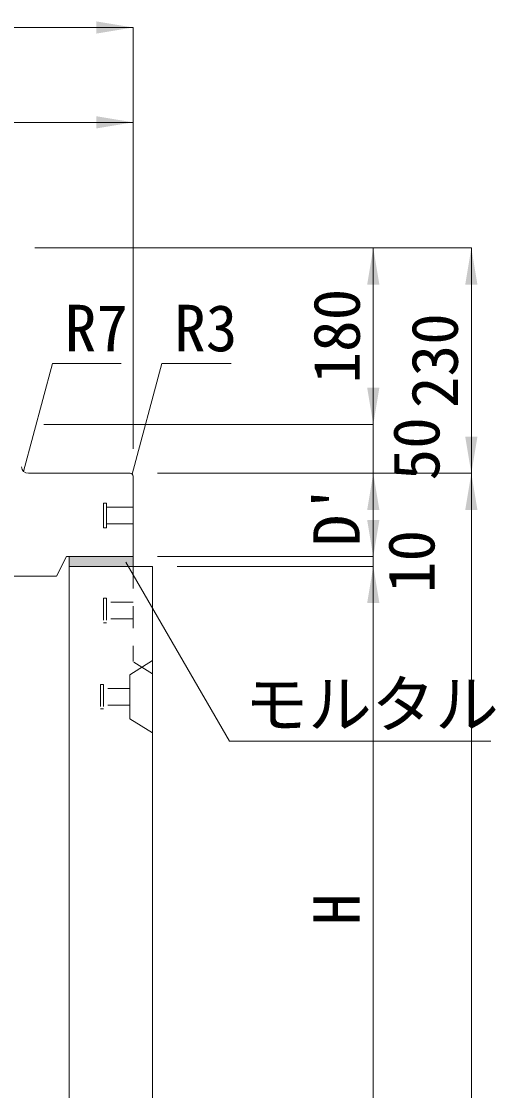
# Model space of a CAD drawing. Units: millimetres at full size. Extents: x -36174 to -11409, y 24892 to 47415.
# Drawn here: x -30804 to -30320, y 34834 to 35926 of the extents above; entities that cross this region are included whole.
import ezdxf
from ezdxf.enums import TextEntityAlignment as Align

# ---------------------------------------------------------------- set-up
doc = ezdxf.new("R2010")
doc.units = ezdxf.units.MM
doc.header["$LTSCALE"] = 30
doc.linetypes.add('USER1', pattern=[1.35, 0.75, -0.6])
doc.linetypes.add('USER2', pattern=[2, 1, -1])
for name, color, linetype, lineweight in [('寸法線', 7, 'Continuous', 9), ('本体', 2, 'Continuous', 20), ('ｲﾝｻｰﾄ', 3, 'USER1', 9)]:
    doc.layers.add(name, color=color, linetype=linetype, lineweight=lineweight)
doc.layers.add('ﾊｯﾁﾝｸﾞ', color=8, linetype='Continuous')
doc.styles.add('ＭＳ ゴシック', font='')
doc.styles.get('ＭＳ ゴシック').set_extended_font_data('MS Gothic')

# ---------------------------------------------------------------- blocks, each defined once
blk = doc.blocks.new('filled_arrow')
at = {"color": 0, "linetype": 'Continuous', "lineweight": -2}
blk.add_solid([(7.5, 1.25), (0, 0), (7.5, -1.25)], dxfattribs=at)

msp = doc.modelspace()

# ---------------------------------------------------------------- hatches: boundary and pattern name
at = {"layer": 'ﾊｯﾁﾝｸﾞ'}
msp.add_hatch(color=256, dxfattribs=at).paths.add_polyline_path([(-30755.17, 35379.26), (-30755.17, 35369.26), (-30690.17, 35369.26), (-30690.17, 35379.26)])

# ---------------------------------------------------------------- linework, layer by layer
at = {"layer": '寸法線'}
for p, q in [((-30690.17, 35919.26), (-31120.17, 35919.26)), ((-30690.17, 35489.26), (-30690.17, 35919.26)), ((-30690.17, 35822.48), (-31001.83, 35822.48)), ((-30690.17, 35489.26), (-30690.17, 35822.48)), ((-30790.17, 35694.26), (-30345.17, 35694.26)), ((-30790.17, 35694.26), (-30445.17, 35694.26)), ((-30445.17, 35514.26), (-30445.17, 35694.26)), ((-30345.17, 35694.26), (-30345.17, 35464.26)), ((-30445.17, 35389.26), (-30445.17, 35589.26)), ((-30781.17, 35514.26), (-30445.17, 35514.26)), ((-30781.17, 35514.26), (-30445.17, 35514.26)), ((-30665.17, 35464.26), (-30345.17, 35464.26)), ((-30665.17, 35464.26), (-30445.17, 35464.26)), ((-30665.17, 35464.26), (-30345.17, 35464.26)), ((-30665.17, 35464.26), (-30445.17, 35464.26)), ((-30445.17, 35464.26), (-30445.17, 35379.26)), ((-30345.17, 33919.26), (-30345.17, 35464.26)), ((-30445.17, 35294.26), (-30445.17, 35454.26)), ((-30665.17, 35379.26), (-30445.17, 35379.26)), ((-30665.17, 35379.26), (-30445.17, 35379.26)), ((-30645.17, 35369.26), (-30445.17, 35369.26)), ((-30645.17, 35369.26), (-30445.17, 35369.26)), ((-30445.17, 35369.26), (-30445.17, 34669.26))]:
    msp.add_line(p, q, dxfattribs=at)
for points in [[(-30801.84, 35466.19), (-30772.34, 35576.26), (-30702.23, 35576.26)], [(-30691.05, 35463.38), (-30660.81, 35576.26), (-30590.18, 35576.26)], [(-30697.45, 35373.46), (-30591.95, 35190.73), (-30325.31, 35190.73)]]:
    msp.add_lwpolyline(points, dxfattribs=at)
at = {"layer": '本体'}
for p, q in [((-30796.84, 35464.26), (-30693.03, 35464.26)), ((-30690.17, 35461.26), (-30690.17, 35379.26)), ((-30758.17, 35379.26), (-30768.17, 35359.26)), ((-30758.17, 35379.26), (-30690.17, 35379.26)), ((-30755.17, 35369.26), (-30755.17, 35379.26)), ((-30690.17, 35369.26), (-30690.17, 35379.26)), ((-30755.17, 35369.26), (-30670.17, 35369.26)), ((-30755.17, 34739.78), (-30755.17, 35369.26)), ((-30670.17, 35369.26), (-30670.17, 33919.26)), ((-30768.17, 35359.26), (-31042.17, 35359.26))]:
    msp.add_line(p, q, dxfattribs=at)
at = {"layer": '本体', "linetype": 'USER1', "lineweight": 9}
for p in [(-30690.17, 35369.26), (-30670.17, 35259.76)]:
    msp.add_line(p, (-30690.17, 35272.26), dxfattribs=at)
at = {"layer": '本体', "lineweight": 9}
for p, q in [((-30670.17, 35273.25), (-30693.37, 35258.76)), ((-30693.37, 35258.76), (-30693.37, 35213.76)), ((-30670.17, 35199.25), (-30693.37, 35213.76))]:
    msp.add_line(p, q, dxfattribs=at)
at = {"layer": '本体'}
for centre, radius, start, end in [((-30797.01, 35471.26), 7, 182.57183, 271.37492), ((-30693.17, 35461.26), 3, 0, 90)]:
    msp.add_arc(centre, radius, start, end, dxfattribs=at)
at = {"layer": 'ｲﾝｻｰﾄ', "linetype": 'USER2'}
for p, q in [((-30720.17, 35408.76), (-30720.17, 35433.76)), ((-30717.17, 35433.76), (-30720.17, 35433.76)), ((-30717.17, 35408.76), (-30717.17, 35433.76)), ((-30690.17, 35429.76), (-30717.17, 35429.76)), ((-30690.17, 35412.76), (-30717.17, 35412.76)), ((-30717.17, 35408.76), (-30720.17, 35408.76))]:
    msp.add_line(p, q, dxfattribs=at)
at = {"layer": 'ｲﾝｻｰﾄ'}
for p, q in [((-30690.17, 35412.76), (-30690.17, 35429.76)), ((-30717.17, 35336.76), (-30720.18, 35336.76)), ((-30720.18, 35336.76), (-30720.18, 35311.76)), ((-30717.17, 35336.76), (-30717.17, 35311.76)), ((-30690.17, 35332.76), (-30717.17, 35332.76)), ((-30690.17, 35315.76), (-30717.17, 35315.76)), ((-30717.17, 35311.76), (-30720.18, 35311.76)), ((-30720.38, 35248.76), (-30723.38, 35248.76)), ((-30723.38, 35248.76), (-30723.38, 35223.76)), ((-30720.38, 35248.76), (-30720.38, 35223.76)), ((-30693.37, 35244.76), (-30720.38, 35244.76)), ((-30693.37, 35227.76), (-30720.38, 35227.76)), ((-30720.38, 35223.76), (-30723.38, 35223.76))]:
    msp.add_line(p, q, dxfattribs=at)

# ---------------------------------------------------------------- block references
at = {"layer": '寸法線'}
for p, xscale, yscale, rotation in [((-30690.17, 35919.26), 5, 5, 180), ((-30690.17, 35822.48), 5, 5, 180), ((-30445.17, 35694.26), 5, 5, 270), ((-30345.17, 35694.26), 5, 5, 270), ((-30445.17, 35514.26), 5, 5, 90), ((-30445.17, 35514.26), 5, 5, 90), ((-30345.17, 35464.26), 5, 5, 90), ((-30801.84, 35466.19), 0.2, 0.2, 75), ((-30691.05, 35463.38), 0.2, 0.2, 75), ((-30445.17, 35464.26), 5, 5, 270), ((-30445.17, 35464.26), 5, 5, 270), ((-30345.17, 35464.26), 5, 5, 270), ((-30445.17, 35379.26), 5, 5, 90), ((-30697.45, 35373.46), 0.2, 0.2, 300), ((-30445.17, 35369.26), 5, 5, 270), ((-30445.17, 35369.26), 5, 5, 270)]:
    msp.add_blockref('filled_arrow', p, dxfattribs=dict(at, xscale=xscale, yscale=yscale, rotation=rotation))

# ---------------------------------------------------------------- texts
at = {"layer": '寸法線', "style": 'ＭＳ ゴシック'}
for s, p in [('180', (-30482.67, 35604.26)), ('230', (-30382.67, 35579.26)), ('50', (-30401.42, 35489.26)), ("D'", (-30482.67, 35422.06)), ('10', (-30406.46, 35374.26)), ('H', (-30482.67, 35019.26))]:
    msp.add_text(s, height=47.47, rotation=90, dxfattribs=at).set_placement(p, align=Align.MIDDLE_CENTER)
for s, p in [('R7', (-30759.84, 35636.26)), ('R3', (-30648.31, 35636.26)), ('モルタル', (-30576.32, 35252.51))]:
    msp.add_text(s, height=47.47, dxfattribs=at).set_placement(p, align=Align.TOP_LEFT)

doc.saveas('drawing.dxf')
